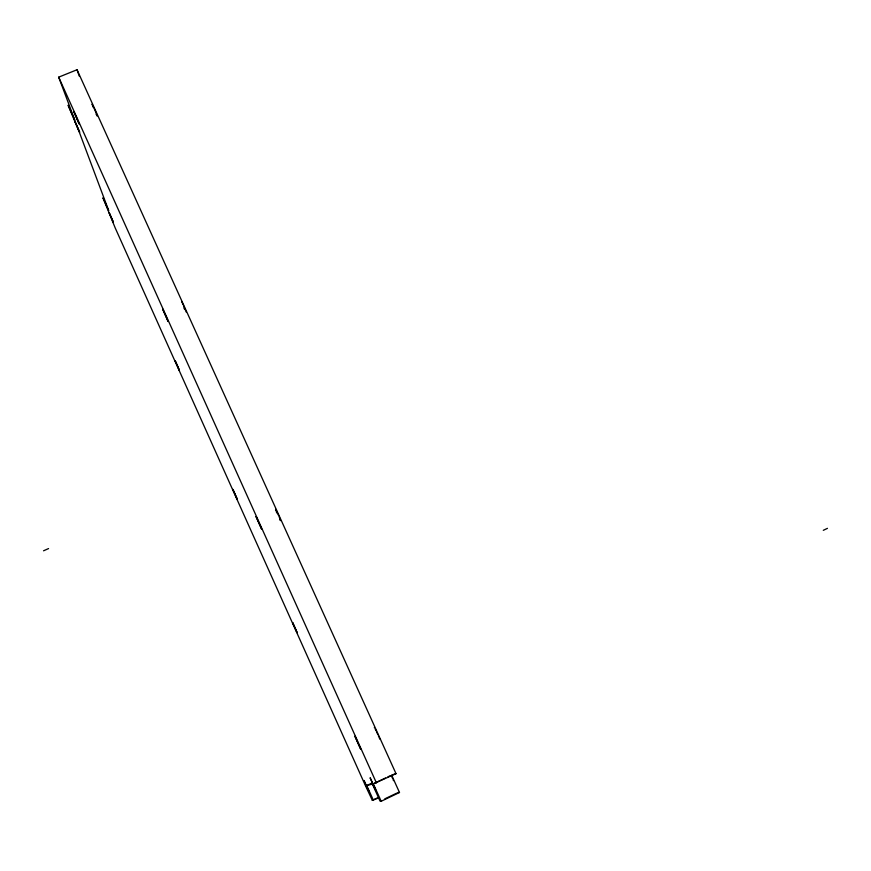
<?xml version="1.0" encoding="UTF-8"?>
<svg xmlns="http://www.w3.org/2000/svg" width="871" height="871" viewBox="0 0 871 871"><rect width="100%" height="100%" fill="white"/><g stroke="black" fill="none" stroke-linecap="round" stroke-linejoin="round"><path stroke-width="1.31" d="M396.022 773.666L391.612 775.092L399.484 792.479L381.171 801.266L373.321 783.824L396.022 773.666L77.04 69.734L58.695 77.16L74.71 119.904L68.123 105.26L79.555 132.828L108.701 210.608L102.941 197.782L115.168 227.864L365.537 785.871L372.331 800.34L378.21 797.52M372.331 800.34L379.495 797.575M384.84 798.849L396.806 793.122M373.463 800.46L366.767 785.544L371.59 783.247M373.321 783.824L385.515 777.999M387.954 776.834L390.393 775.669M823.302 530.319L827.45 528.349M43.55 550.799L48.569 548.567M366.767 785.544L372.385 784.074L380.061 801.146L381.171 801.266M397.993 792.545L399.484 792.479M374.454 727.546L374.312 727.753M97.106 116.061L97.029 115.31M280.429 520.52L279.885 519.53M181.701 301.867L182.028 302.52M275.639 509.219L277.022 512.094M375.161 728.875L376.163 730.943M93.371 106.741L92.054 104.215L92.195 104.77M96.05 113.905L96.474 114.798M182.442 303.369L182.91 304.371M376.74 732.163L377.894 734.721M58.695 77.16L376.468 782.996M277.566 513.28L278.666 515.741M183.422 305.481L185.469 310.196M183.988 308.018L184.521 309.194M93.85 107.786L95.897 112.49M391.906 776.834L392.56 778.336M276.379 511.865L276.88 513.041M378.45 735.973L378.939 737.127M279.166 516.917L279.624 517.995M275.552 509.862L275.933 510.798M96.343 113.568L96.725 114.515M92.718 106.175L93.099 107.122M379.364 738.162L379.702 739.011M393.104 779.632L393.496 780.634M185.882 311.208L186.22 312.068M279.994 518.931L280.571 520.586M77.04 69.734L79.239 76.082M237.293 499.246L232.916 489.437L237.293 499.246M261.638 529.122L256.052 516.601L261.638 529.122M74.677 120.721L79.631 132.12L74.677 120.721M162.714 309.161L168.114 321.443L162.714 309.161M292.689 622.613L297.153 632.651L292.689 622.613M109.147 212.611L113.415 222.312L109.147 212.611M354.965 736.343L360.79 749.387L354.965 736.343M73.872 111.738L79.163 123.911L73.872 111.738M370.197 777.955L375.641 790.149L370.197 777.955M364.013 780.547L368.662 790.966L364.013 780.547M175.223 360.801L179.448 370.415L175.223 360.801"/></g></svg>
